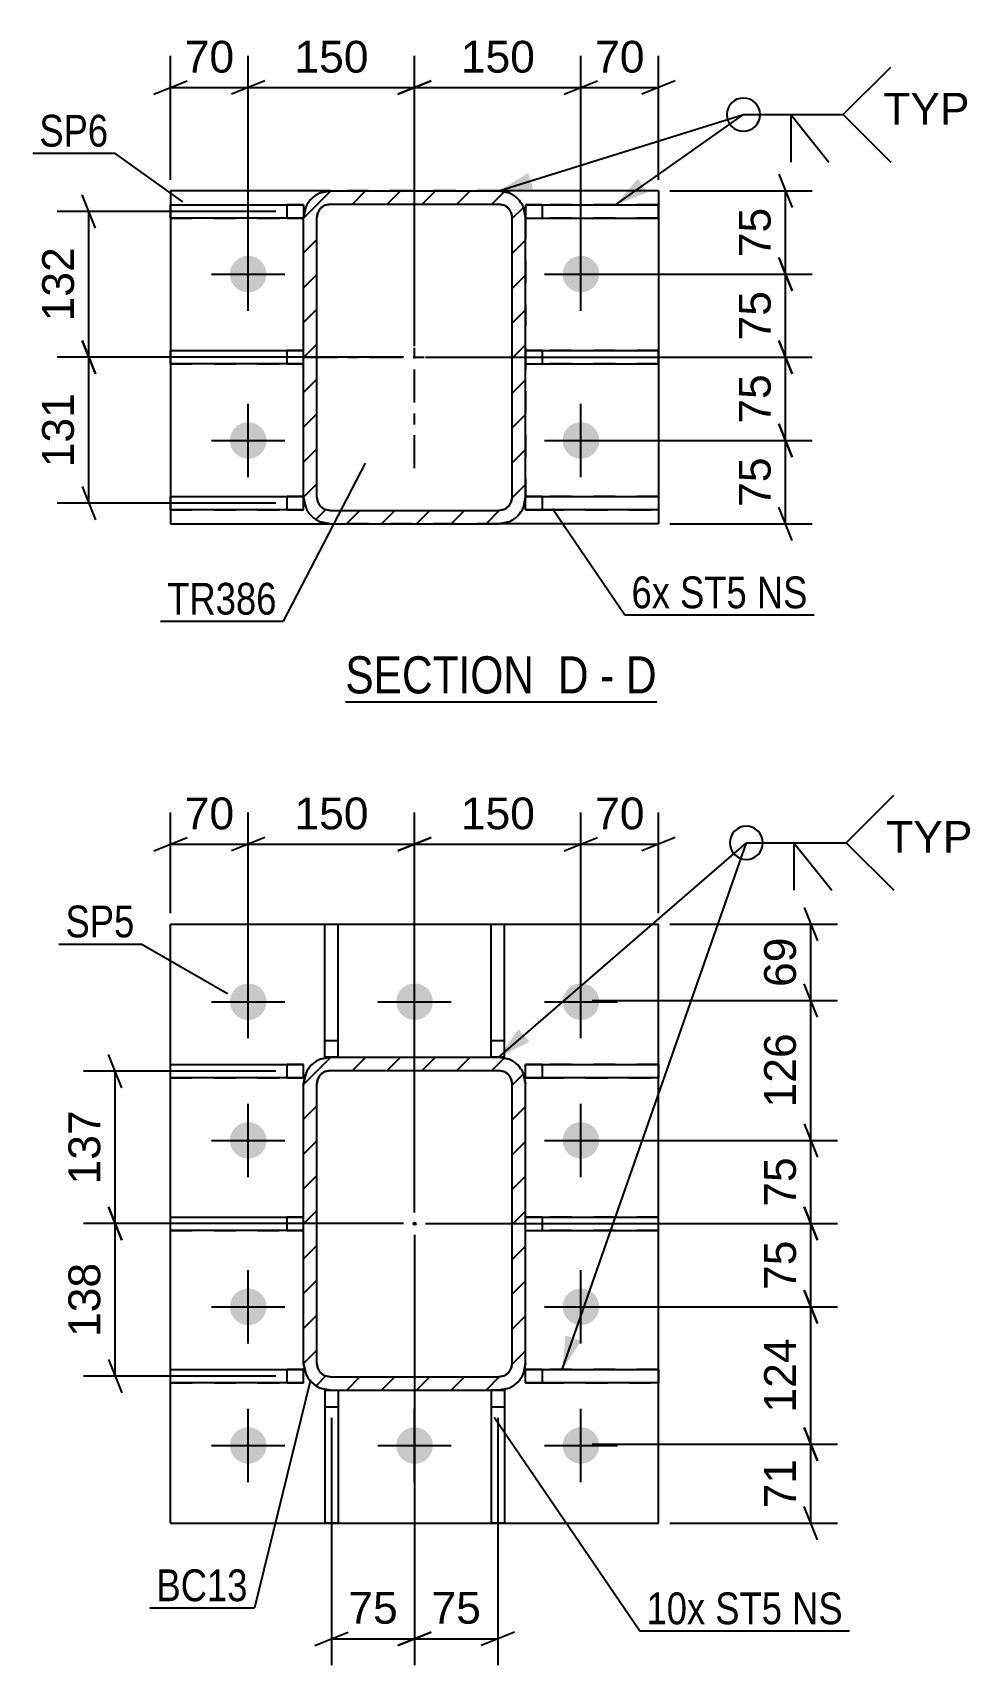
# Model space of a CAD drawing. Header units: millimetres. Extents: x 0 to 841, y 0 to 594.
# Drawn here: x 341.6 to 426.3, y 101.6 to 248.7 of the extents above; entities that cross this region are included whole.
import ezdxf

# ---------------------------------------------------------------- set-up
doc = ezdxf.new("R2010")
doc.units = ezdxf.units.MM
doc.linetypes.add('DXK_LINE_DOT2', pattern=[3.9198, 1.9599, -1.9599])
doc.linetypes.add('DXK_LINE_DOT3', pattern=[5.9187, 2.979, -0.9799, 0.9799, -0.9799])
doc.styles.add('Arial', font='ARIAL.TTF', dxfattribs={"height": 0.2})
doc.styles.add('Arial Narrow', font='ARIALN.TTF', dxfattribs={"height": 0.2})

# ---------------------------------------------------------------- blocks, each defined once
blk = doc.blocks.new('Unknown-318890635-14 - 4900')
at = {"color": 6, "linetype": 'Continuous'}
blk.add_line((369.81, 188.41), (397.88, 188.41), dxfattribs=at)
at = {"color": 0, "linetype": 'Continuous'}
for points in [[(387.92, 189.16), (387.92, 192.66), (369.81, 192.66), (369.81, 189.16)], [(391.74, 189.16), (391.74, 192.66), (388.97, 192.66), (388.97, 189.16)], [(394.06, 189.16), (394.06, 192.66), (392.79, 192.66), (392.79, 189.16)], [(397.88, 189.16), (397.88, 192.66), (395.11, 192.66), (395.11, 189.16)]]:
    blk.add_wipeout(points, dxfattribs=at)
at = {"color": 7, "linetype": 'Continuous', "style": 'Arial Narrow'}
for s, p in [('SECTION ', (369.81, 189.16)), ('D', (388.97, 189.16)), ('D', (395.11, 189.16)), ('-', (392.79, 189.16))]:
    blk.add_text(s, height=3.34, dxfattribs=at).set_placement(p)
blk = doc.blocks.new('Part-318890635-3378 - 3340')
at = {"color": 2, "linetype": 'Continuous'}
for p, q in [((354.05, 114.37), (354.05, 168.37)), ((354.05, 168.37), (398.05, 168.37)), ((398.05, 114.37), (398.05, 168.37)), ((354.05, 114.37), (398.05, 114.37))]:
    blk.add_line(p, q, dxfattribs=at)
blk = doc.blocks.new('Part-318890635-3408 - 3340')
at = {"color": 2, "linetype": 'Continuous'}
for p, q in [((354.05, 140.76), (354.05, 141.96)), ((354.05, 141.96), (366.05, 141.96)), ((366.05, 140.76), (366.05, 141.96)), ((366.05, 140.76), (354.05, 140.76)), ((366.05, 140.76), (366.05, 140.76))]:
    blk.add_line(p, q, dxfattribs=at)
at = {"color": 7, "linetype": 'DXK_LINE_DOT2'}
for p, q in [((354.05, 141.96), (364.55, 141.96)), ((364.55, 140.76), (364.55, 141.96)), ((366.05, 141.96), (364.55, 141.96)), ((354.05, 140.76), (364.55, 140.76)), ((364.55, 140.76), (366.05, 140.76))]:
    blk.add_line(p, q, dxfattribs=at)
blk = doc.blocks.new('Part-318890635-3372 - 3340')
at = {"linetype": 'Continuous'}
h = blk.add_hatch(dxfattribs=at)
h.set_pattern_fill('', scale=0.7, style=0, pattern_type=0)
h.set_pattern_definition([(45, (385.8703, 154.8835), (-1.57154, 1.57154), [])])
h.paths.add_polyline_path([(386.05, 153.97), (385.87, 154.88), (385.35, 155.66), (384.57, 156.18), (383.65, 156.37), (368.45, 156.37), (367.53, 156.18), (366.76, 155.66), (366.24, 154.88), (366.05, 153.97), (366.05, 128.77), (366.24, 127.85), (366.76, 127.07), (367.53, 126.55), (368.45, 126.37), (383.65, 126.37), (384.57, 126.55), (385.35, 127.07), (385.87, 127.85), (386.05, 128.77)])
h.paths.add_polyline_path([(384.76, 128.31), (384.5, 127.92), (384.11, 127.66), (383.65, 127.57), (368.45, 127.57), (367.99, 127.66), (367.6, 127.92), (367.34, 128.31), (367.25, 128.77), (367.25, 153.97), (367.34, 154.42), (367.6, 154.81), (367.99, 155.07), (368.45, 155.17), (383.65, 155.17), (384.11, 155.07), (384.5, 154.81), (384.76, 154.42), (384.85, 153.97), (384.85, 128.77)])
blk.add_hatch(color=246, dxfattribs=at).paths.add_polyline_path([(376.05, 141.27, -1), (376.05, 141.47, -1)])
at = {"color": 7, "linetype": 'DXK_LINE_DOT2'}
for p, q in [((367.53, 156.18), (368.45, 156.37)), ((368.45, 156.37), (383.65, 156.37)), ((383.65, 156.37), (384.57, 156.18)), ((366.05, 153.97), (366.24, 154.88)), ((368.45, 155.17), (367.99, 155.07)), ((368.45, 155.17), (383.65, 155.17)), ((384.11, 155.07), (383.65, 155.17)), ((385.87, 154.88), (386.05, 153.97)), ((366.05, 128.77), (366.05, 153.97)), ((367.34, 154.42), (367.25, 153.97)), ((367.25, 128.77), (367.25, 153.97)), ((384.85, 153.97), (384.76, 154.42)), ((384.85, 128.77), (384.85, 153.97)), ((386.05, 128.77), (386.05, 153.97)), ((366.24, 127.85), (366.05, 128.77)), ((367.25, 128.77), (367.34, 128.31)), ((384.76, 128.31), (384.85, 128.77)), ((386.05, 128.77), (385.87, 127.85)), ((367.99, 127.66), (368.45, 127.57)), ((368.45, 127.57), (383.65, 127.57)), ((383.65, 127.57), (384.11, 127.66)), ((368.45, 126.37), (367.53, 126.55)), ((368.45, 126.37), (383.65, 126.37)), ((384.57, 126.55), (383.65, 126.37))]:
    blk.add_line(p, q, dxfattribs=at)
at = {"color": 2, "linetype": 'Continuous'}
for p, q in [((368.45, 156.37), (367.53, 156.18)), ((368.45, 156.37), (383.65, 156.37)), ((384.57, 156.18), (383.65, 156.37)), ((366.24, 154.88), (366.05, 153.97)), ((367.99, 155.07), (368.45, 155.17)), ((368.45, 155.17), (383.65, 155.17)), ((383.65, 155.17), (384.11, 155.07)), ((386.05, 153.97), (385.87, 154.88)), ((366.05, 128.77), (366.05, 153.97)), ((367.25, 153.97), (367.34, 154.42)), ((367.25, 128.77), (367.25, 153.97)), ((384.76, 154.42), (384.85, 153.97)), ((384.85, 128.77), (384.85, 153.97)), ((386.05, 128.77), (386.05, 153.97)), ((366.05, 128.77), (366.24, 127.85)), ((367.34, 128.31), (367.25, 128.77)), ((384.85, 128.77), (384.76, 128.31)), ((385.87, 127.85), (386.05, 128.77)), ((368.45, 127.57), (367.99, 127.66)), ((368.45, 127.57), (383.65, 127.57)), ((384.11, 127.66), (383.65, 127.57)), ((367.53, 126.55), (368.45, 126.37)), ((368.45, 126.37), (383.65, 126.37)), ((383.65, 126.37), (384.57, 126.55))]:
    blk.add_line(p, q, dxfattribs=at)
at = {"color": 7, "linetype": 'DXK_LINE_DOT3'}
blk.add_line((376.05, 141.37), (376.05, 141.37), dxfattribs=at)
at = {"color": 246, "linetype": 'DXK_LINE_DOT2'}
blk.add_line((376.05, 141.37), (376.05, 141.37), dxfattribs=at)
at = {"color": 246, "linetype": 'Continuous'}
blk.add_circle((376.05, 141.37), 0.1, dxfattribs=at)
at = {"color": 7, "linetype": 'DXK_LINE_DOT2'}
for centre, radius, start, end in [((368.45, 153.97), 2.4, 112.5, 157.5), ((383.65, 153.97), 2.4, 22.5, 67.5), ((368.45, 153.97), 1.2, 112.5, 157.5), ((383.65, 153.97), 1.2, 22.5, 67.5), ((368.45, 128.77), 1.2, 202.5, 247.5), ((383.65, 128.77), 1.2, 292.5, 337.5), ((368.45, 128.77), 2.4, 202.5, 247.5), ((383.65, 128.77), 2.4, 292.5, 337.5)]:
    blk.add_arc(centre, radius, start, end, dxfattribs=at)
at = {"color": 2, "linetype": 'Continuous'}
for centre, radius, start, end in [((368.45, 153.97), 2.4, 112.5, 157.5), ((383.65, 153.97), 2.4, 22.5, 67.5), ((368.45, 153.97), 1.2, 112.5, 157.5), ((383.65, 153.97), 1.2, 22.5, 67.5), ((368.45, 128.77), 1.2, 202.5, 247.5), ((383.65, 128.77), 1.2, 292.5, 337.5), ((368.45, 128.77), 2.4, 202.5, 247.5), ((383.65, 128.77), 2.4, 292.5, 337.5)]:
    blk.add_arc(centre, radius, start, end, dxfattribs=at)
blk = doc.blocks.new('Part-318890635-3398 - 3340')
at = {"color": 2, "linetype": 'Continuous'}
for p, q in [((386.05, 155.71), (386.05, 155.71)), ((386.05, 155.71), (398.05, 155.71)), ((386.05, 154.51), (386.05, 155.71)), ((398.05, 154.51), (386.05, 154.51)), ((398.05, 155.71), (398.05, 154.51))]:
    blk.add_line(p, q, dxfattribs=at)
at = {"color": 7, "linetype": 'DXK_LINE_DOT2'}
for p, q in [((387.55, 155.71), (386.05, 155.71)), ((386.05, 155.71), (386.05, 155.71)), ((386.05, 154.51), (387.55, 154.51)), ((398.05, 155.71), (387.55, 155.71)), ((387.55, 155.71), (387.55, 154.51)), ((387.55, 154.51), (398.05, 154.51))]:
    blk.add_line(p, q, dxfattribs=at)
blk = doc.blocks.new('Part-318890635-3438 - 3340')
at = {"color": 2, "linetype": 'Continuous'}
for p, q in [((382.95, 156.36), (382.95, 168.36)), ((382.95, 168.36), (384.15, 168.36)), ((384.15, 156.36), (384.15, 168.36)), ((384.15, 156.36), (383.65, 156.36)), ((384.15, 156.36), (384.15, 156.36))]:
    blk.add_line(p, q, dxfattribs=at)
at = {"color": 7, "linetype": 'DXK_LINE_DOT2'}
for p, q in [((382.95, 157.86), (384.15, 157.86)), ((383.65, 156.36), (382.95, 156.36)), ((384.15, 156.36), (382.95, 156.36)), ((382.95, 156.36), (382.95, 156.36))]:
    blk.add_line(p, q, dxfattribs=at)
blk = doc.blocks.new('Part-318890635-3393 - 3340')
at = {"color": 2, "linetype": 'Continuous'}
for p, q in [((386.05, 141.96), (398.05, 141.96)), ((398.05, 140.76), (398.05, 141.96)), ((386.05, 140.76), (398.05, 140.76))]:
    blk.add_line(p, q, dxfattribs=at)
at = {"color": 7, "linetype": 'DXK_LINE_DOT2'}
for p, q in [((387.55, 141.96), (386.05, 141.96)), ((386.05, 141.96), (386.05, 141.96)), ((386.05, 141.96), (386.05, 141.96)), ((386.05, 140.76), (386.05, 141.96)), ((398.05, 141.96), (387.55, 141.96)), ((387.55, 141.96), (387.55, 140.76)), ((386.05, 140.76), (387.55, 140.76)), ((386.05, 140.76), (386.05, 140.76)), ((398.05, 140.76), (387.55, 140.76))]:
    blk.add_line(p, q, dxfattribs=at)
blk = doc.blocks.new('Part-318890635-3403 - 3340')
at = {"color": 2, "linetype": 'Continuous'}
for p, q in [((386.05, 128.21), (386.05, 128.21)), ((386.05, 128.21), (398.05, 128.21)), ((386.05, 127.01), (386.05, 128.21)), ((398.05, 128.21), (398.05, 127.01)), ((398.05, 127.01), (386.05, 127.01))]:
    blk.add_line(p, q, dxfattribs=at)
at = {"color": 7, "linetype": 'DXK_LINE_DOT2'}
for p, q in [((387.55, 128.21), (386.05, 128.21)), ((386.05, 128.21), (386.05, 128.21)), ((398.05, 128.21), (387.55, 128.21)), ((387.55, 128.21), (387.55, 127.01)), ((386.05, 127.01), (387.55, 127.01)), ((387.55, 127.01), (398.05, 127.01))]:
    blk.add_line(p, q, dxfattribs=at)
blk = doc.blocks.new('Part-318890635-3413 - 3340')
at = {"color": 2, "linetype": 'Continuous'}
for p, q in [((354.05, 154.51), (354.05, 155.71)), ((354.05, 155.71), (366.05, 155.71)), ((366.05, 154.51), (354.05, 154.51)), ((366.05, 154.51), (366.05, 155.71)), ((366.05, 154.51), (366.05, 154.51))]:
    blk.add_line(p, q, dxfattribs=at)
at = {"color": 7, "linetype": 'DXK_LINE_DOT2'}
for p, q in [((354.05, 155.71), (364.55, 155.71)), ((354.05, 154.51), (364.55, 154.51)), ((364.55, 154.51), (364.55, 155.71)), ((366.05, 155.71), (364.55, 155.71)), ((364.55, 154.51), (366.05, 154.51))]:
    blk.add_line(p, q, dxfattribs=at)
blk = doc.blocks.new('Part-318890635-3418 - 3340')
at = {"color": 2, "linetype": 'Continuous'}
for p, q in [((354.05, 127.01), (354.05, 128.21)), ((354.05, 128.21), (366.05, 128.21)), ((366.05, 127.01), (366.05, 128.21)), ((366.05, 127.01), (354.05, 127.01)), ((366.05, 127.01), (366.05, 127.01))]:
    blk.add_line(p, q, dxfattribs=at)
at = {"color": 7, "linetype": 'DXK_LINE_DOT2'}
for p, q in [((354.05, 128.21), (364.55, 128.21)), ((364.55, 127.01), (364.55, 128.21)), ((366.05, 128.21), (364.55, 128.21)), ((354.05, 127.01), (364.55, 127.01)), ((364.55, 127.01), (366.05, 127.01))]:
    blk.add_line(p, q, dxfattribs=at)
blk = doc.blocks.new('Part-318890635-3423 - 3340')
at = {"color": 2, "linetype": 'Continuous'}
for p, q in [((367.95, 126.36), (367.95, 126.36)), ((367.95, 126.36), (367.95, 114.36)), ((367.95, 126.36), (368.45, 126.36)), ((369.15, 126.36), (369.15, 114.36)), ((369.15, 114.36), (367.95, 114.36))]:
    blk.add_line(p, q, dxfattribs=at)
at = {"color": 7, "linetype": 'DXK_LINE_DOT2'}
for p, q in [((367.95, 126.36), (367.95, 126.36)), ((367.95, 126.36), (369.15, 126.36)), ((368.45, 126.36), (369.15, 126.36)), ((369.15, 126.36), (369.15, 126.36)), ((369.15, 126.36), (369.15, 126.36)), ((367.95, 124.86), (369.15, 124.86))]:
    blk.add_line(p, q, dxfattribs=at)
blk = doc.blocks.new('Part-318890635-3428 - 3340')
at = {"color": 2, "linetype": 'Continuous'}
for p, q in [((382.95, 126.36), (382.95, 114.36)), ((384.15, 126.36), (383.65, 126.36)), ((384.15, 126.36), (384.15, 126.36)), ((384.15, 126.36), (384.15, 114.36)), ((384.15, 114.36), (382.95, 114.36))]:
    blk.add_line(p, q, dxfattribs=at)
at = {"color": 7, "linetype": 'DXK_LINE_DOT2'}
for p, q in [((382.95, 126.36), (382.95, 126.36)), ((382.95, 126.36), (382.95, 126.36)), ((383.65, 126.36), (382.95, 126.36)), ((382.95, 126.36), (384.15, 126.36)), ((384.15, 126.36), (384.15, 126.36)), ((382.95, 124.86), (384.15, 124.86))]:
    blk.add_line(p, q, dxfattribs=at)
blk = doc.blocks.new('Part-318890635-3433 - 3340')
at = {"color": 2, "linetype": 'Continuous'}
for p, q in [((367.95, 156.36), (367.95, 168.36)), ((367.95, 168.36), (369.15, 168.36)), ((369.15, 156.36), (369.15, 168.36)), ((367.95, 156.36), (368.45, 156.36)), ((367.95, 156.36), (367.95, 156.36))]:
    blk.add_line(p, q, dxfattribs=at)
at = {"color": 7, "linetype": 'DXK_LINE_DOT2'}
for p, q in [((367.95, 157.86), (369.15, 157.86)), ((369.15, 156.36), (367.95, 156.36)), ((368.45, 156.36), (369.15, 156.36)), ((369.15, 156.36), (369.15, 156.36))]:
    blk.add_line(p, q, dxfattribs=at)
blk = doc.blocks.new('Bolt-318890635-3444 - 3340')
at = {"linetype": 'Continuous'}
for points in [[(359.4, 161.37, -1), (362.7, 161.37, -1)], [(374.4, 161.37, -1), (377.7, 161.37, -1)], [(389.4, 161.37, -1), (392.7, 161.37, -1)], [(359.4, 148.87, -1), (362.7, 148.87, -1)], [(389.4, 148.87, -1), (392.7, 148.87, -1)], [(359.4, 133.87, -1), (362.7, 133.87, -1)], [(389.4, 133.87, -1), (392.7, 133.87, -1)], [(359.4, 121.37, -1), (362.7, 121.37, -1)], [(374.4, 121.37, -1), (377.7, 121.37, -1)], [(389.4, 121.37, -1), (392.7, 121.37, -1)]]:
    blk.add_hatch(color=1, dxfattribs=at).paths.add_polyline_path(points)
at = {"color": 1, "linetype": 'Continuous'}
for p, q in [((361.05, 158.07), (361.05, 164.67)), ((376.05, 158.07), (376.05, 164.67)), ((391.05, 158.07), (391.05, 164.67)), ((357.75, 161.37), (364.35, 161.37)), ((372.75, 161.37), (379.35, 161.37)), ((387.75, 161.37), (394.35, 161.37)), ((361.05, 145.57), (361.05, 152.17)), ((391.05, 145.57), (391.05, 152.17)), ((357.75, 148.87), (364.35, 148.87)), ((387.75, 148.87), (394.35, 148.87)), ((361.05, 130.57), (361.05, 137.17)), ((391.05, 130.57), (391.05, 137.17)), ((357.75, 133.87), (364.35, 133.87)), ((387.75, 133.87), (394.35, 133.87)), ((361.05, 118.07), (361.05, 124.67)), ((376.05, 118.07), (376.05, 124.67)), ((391.05, 118.07), (391.05, 124.67)), ((357.75, 121.37), (364.35, 121.37)), ((372.75, 121.37), (379.35, 121.37)), ((387.75, 121.37), (394.35, 121.37))]:
    blk.add_line(p, q, dxfattribs=at)
blk = doc.blocks.new('Part-318890635-4939 - 4900')
at = {"color": 2, "linetype": 'Continuous'}
for p, q in [((386.05, 220.05), (398.05, 220.05)), ((398.05, 218.85), (398.05, 220.05)), ((386.05, 218.85), (398.05, 218.85))]:
    blk.add_line(p, q, dxfattribs=at)
at = {"color": 7, "linetype": 'DXK_LINE_DOT2'}
for p, q in [((387.55, 220.05), (386.05, 220.05)), ((386.05, 220.05), (386.05, 220.05)), ((386.05, 220.05), (386.05, 220.05)), ((386.05, 218.85), (386.05, 220.05)), ((398.05, 220.05), (387.55, 220.05)), ((387.55, 220.05), (387.55, 218.85)), ((386.05, 218.85), (387.55, 218.85)), ((386.05, 218.85), (386.05, 218.85)), ((398.05, 218.85), (387.55, 218.85))]:
    blk.add_line(p, q, dxfattribs=at)
blk = doc.blocks.new('Part-318890635-4962 - 4900')
at = {"linetype": 'Continuous'}
h = blk.add_hatch(dxfattribs=at)
h.set_pattern_fill('', scale=0.7, style=0, pattern_type=0)
h.set_pattern_definition([(45, (385.8703, 232.966), (-1.57154, 1.57154), [])])
h.paths.add_polyline_path([(386.05, 232.05), (385.87, 232.97), (385.35, 233.74), (384.57, 234.26), (383.65, 234.45), (368.45, 234.45), (367.53, 234.26), (366.76, 233.74), (366.24, 232.97), (366.05, 232.05), (366.05, 206.85), (366.24, 205.93), (366.76, 205.15), (367.53, 204.63), (368.45, 204.45), (383.65, 204.45), (384.57, 204.63), (385.35, 205.15), (385.87, 205.93), (386.05, 206.85)])
h.paths.add_polyline_path([(384.76, 206.39), (384.5, 206), (384.11, 205.74), (383.65, 205.65), (368.45, 205.65), (367.99, 205.74), (367.6, 206), (367.34, 206.39), (367.25, 206.85), (367.25, 232.05), (367.34, 232.51), (367.6, 232.9), (367.99, 233.16), (368.45, 233.25), (383.65, 233.25), (384.11, 233.16), (384.5, 232.9), (384.76, 232.51), (384.85, 232.05), (384.85, 206.85)])
at = {"color": 7, "linetype": 'DXK_LINE_DOT2'}
for p, q in [((367.53, 234.26), (368.45, 234.45)), ((368.45, 234.45), (383.65, 234.45)), ((383.65, 234.45), (384.57, 234.26)), ((366.05, 232.05), (366.24, 232.97)), ((367.34, 232.51), (367.25, 232.05)), ((368.45, 233.25), (367.99, 233.16)), ((368.45, 233.25), (383.65, 233.25)), ((384.11, 233.16), (383.65, 233.25)), ((384.85, 232.05), (384.76, 232.51)), ((385.87, 232.97), (386.05, 232.05)), ((366.05, 206.85), (366.05, 232.05)), ((367.25, 206.85), (367.25, 232.05)), ((384.85, 206.85), (384.85, 232.05)), ((386.05, 232.05), (386.05, 206.85)), ((366.24, 205.93), (366.05, 206.85)), ((367.25, 206.85), (367.34, 206.39)), ((384.76, 206.39), (384.85, 206.85)), ((386.05, 206.85), (385.87, 205.93)), ((368.45, 204.45), (367.53, 204.63)), ((367.99, 205.74), (368.45, 205.65)), ((368.45, 205.65), (383.65, 205.65)), ((383.65, 205.65), (384.11, 205.74)), ((384.57, 204.63), (383.65, 204.45)), ((368.45, 204.45), (383.65, 204.45))]:
    blk.add_line(p, q, dxfattribs=at)
at = {"color": 2, "linetype": 'Continuous'}
for p, q in [((368.45, 234.45), (367.53, 234.26)), ((368.45, 234.45), (383.65, 234.45)), ((384.57, 234.26), (383.65, 234.45)), ((366.24, 232.97), (366.05, 232.05)), ((367.25, 232.05), (367.34, 232.51)), ((367.99, 233.16), (368.45, 233.25)), ((368.45, 233.25), (383.65, 233.25)), ((383.65, 233.25), (384.11, 233.16)), ((384.76, 232.51), (384.85, 232.05)), ((386.05, 232.05), (385.87, 232.97)), ((366.05, 206.85), (366.05, 232.05)), ((367.25, 206.85), (367.25, 232.05)), ((384.85, 206.85), (384.85, 232.05)), ((386.05, 206.85), (386.05, 232.05)), ((366.05, 206.85), (366.24, 205.93)), ((367.34, 206.39), (367.25, 206.85)), ((384.85, 206.85), (384.76, 206.39)), ((385.87, 205.93), (386.05, 206.85)), ((367.53, 204.63), (368.45, 204.45)), ((368.45, 205.65), (367.99, 205.74)), ((368.45, 205.65), (383.65, 205.65)), ((384.11, 205.74), (383.65, 205.65)), ((383.65, 204.45), (384.57, 204.63)), ((368.45, 204.45), (383.65, 204.45))]:
    blk.add_line(p, q, dxfattribs=at)
at = {"color": 7, "linetype": 'DXK_LINE_DOT3'}
for p, q in [((376.05, 209.45), (376.05, 229.45)), ((366.05, 219.45), (386.05, 219.45))]:
    blk.add_line(p, q, dxfattribs=at)
at = {"color": 7, "linetype": 'DXK_LINE_DOT2'}
for centre, radius, start, end in [((368.45, 232.05), 2.4, 112.5, 157.5), ((383.65, 232.05), 2.4, 22.5, 67.5), ((368.45, 232.05), 1.2, 112.5, 157.5), ((383.65, 232.05), 1.2, 22.5, 67.5), ((368.45, 206.85), 1.2, 202.5, 247.5), ((383.65, 206.85), 1.2, 292.5, 337.5), ((368.45, 206.85), 2.4, 202.5, 247.5), ((383.65, 206.85), 2.4, 292.5, 337.5)]:
    blk.add_arc(centre, radius, start, end, dxfattribs=at)
at = {"color": 2, "linetype": 'Continuous'}
for centre, radius, start, end in [((368.45, 232.05), 2.4, 112.5, 157.5), ((383.65, 232.05), 2.4, 22.5, 67.5), ((368.45, 232.05), 1.2, 112.5, 157.5), ((383.65, 232.05), 1.2, 22.5, 67.5), ((368.45, 206.85), 1.2, 202.5, 247.5), ((383.65, 206.85), 1.2, 292.5, 337.5), ((368.45, 206.85), 2.4, 202.5, 247.5), ((383.65, 206.85), 2.4, 292.5, 337.5)]:
    blk.add_arc(centre, radius, start, end, dxfattribs=at)
blk = doc.blocks.new('Part-318890635-4954 - 4900')
at = {"color": 2, "linetype": 'Continuous'}
for p, q in [((354.05, 218.85), (354.05, 220.05)), ((354.05, 220.05), (366.05, 220.05)), ((366.05, 218.85), (366.05, 220.05)), ((366.05, 218.85), (354.05, 218.85)), ((366.05, 218.85), (366.05, 218.85))]:
    blk.add_line(p, q, dxfattribs=at)
at = {"color": 7, "linetype": 'DXK_LINE_DOT2'}
for p, q in [((354.05, 220.05), (364.55, 220.05)), ((364.55, 218.85), (364.55, 220.05)), ((366.05, 220.05), (364.55, 220.05)), ((354.05, 218.85), (364.55, 218.85)), ((364.55, 218.85), (366.05, 218.85))]:
    blk.add_line(p, q, dxfattribs=at)
blk = doc.blocks.new('Part-318890635-4934 - 4900')
at = {"color": 2, "linetype": 'Continuous'}
for p, q in [((368.45, 234.45), (354.05, 234.45)), ((354.05, 234.45), (354.05, 204.45)), ((398.05, 234.45), (383.65, 234.45)), ((398.05, 234.45), (398.05, 204.45)), ((354.05, 204.45), (368.45, 204.45)), ((398.05, 204.45), (383.65, 204.45))]:
    blk.add_line(p, q, dxfattribs=at)
at = {"color": 7, "linetype": 'DXK_LINE_DOT2'}
for p, q in [((383.65, 234.45), (368.45, 234.45)), ((383.65, 204.45), (368.45, 204.45))]:
    blk.add_line(p, q, dxfattribs=at)
blk = doc.blocks.new('Part-318890635-4944 - 4900')
at = {"color": 2, "linetype": 'Continuous'}
for p, q in [((386.05, 233.2), (386.05, 233.2)), ((386.05, 233.2), (398.05, 233.2)), ((386.05, 233.2), (386.05, 232.05)), ((398.05, 232), (398.05, 233.2)), ((386.05, 232), (398.05, 232))]:
    blk.add_line(p, q, dxfattribs=at)
at = {"color": 7, "linetype": 'DXK_LINE_DOT2'}
for p, q in [((387.55, 233.2), (386.05, 233.2)), ((386.05, 233.2), (386.05, 233.2)), ((398.05, 233.2), (387.55, 233.2)), ((387.55, 233.2), (387.55, 232)), ((386.05, 232.05), (386.05, 232)), ((386.05, 232), (387.55, 232)), ((386.05, 232), (386.05, 232)), ((386.05, 232), (386.05, 232)), ((398.05, 232), (387.55, 232))]:
    blk.add_line(p, q, dxfattribs=at)
blk = doc.blocks.new('Part-318890635-4949 - 4900')
at = {"color": 2, "linetype": 'Continuous'}
for p, q in [((386.05, 206.9), (398.05, 206.9)), ((386.05, 205.7), (386.05, 206.84)), ((398.05, 206.9), (398.05, 205.7)), ((398.05, 205.7), (386.05, 205.7))]:
    blk.add_line(p, q, dxfattribs=at)
at = {"color": 7, "linetype": 'DXK_LINE_DOT2'}
for p, q in [((387.55, 206.9), (386.05, 206.9)), ((386.05, 206.9), (386.05, 206.9)), ((386.05, 206.9), (386.05, 206.9)), ((386.05, 206.9), (386.05, 206.84)), ((386.05, 206.84), (386.05, 206.9)), ((398.05, 206.9), (387.55, 206.9)), ((387.55, 206.9), (387.55, 205.7)), ((386.05, 205.7), (387.55, 205.7)), ((387.55, 205.7), (398.05, 205.7))]:
    blk.add_line(p, q, dxfattribs=at)
blk = doc.blocks.new('Bolt-318890635-4967 - 4900')
at = {"linetype": 'Continuous'}
for points in [[(359.4, 226.95, -1), (362.7, 226.95, -1)], [(389.4, 226.95, -1), (392.7, 226.95, -1)], [(359.4, 211.95, -1), (362.7, 211.95, -1)], [(389.4, 211.95, -1), (392.7, 211.95, -1)]]:
    blk.add_hatch(color=1, dxfattribs=at).paths.add_polyline_path(points)
at = {"color": 1, "linetype": 'Continuous'}
for p, q in [((361.05, 223.65), (361.05, 230.25)), ((391.05, 223.65), (391.05, 230.25)), ((357.75, 226.95), (364.35, 226.95)), ((387.75, 226.95), (394.35, 226.95)), ((361.05, 208.65), (361.05, 215.25)), ((391.05, 208.65), (391.05, 215.25)), ((357.75, 211.95), (364.35, 211.95)), ((387.75, 211.95), (394.35, 211.95))]:
    blk.add_line(p, q, dxfattribs=at)
blk = doc.blocks.new('Part-318890635-4975 - 4900')
at = {"color": 2, "linetype": 'Continuous'}
for p, q in [((354.05, 232), (354.05, 233.2)), ((354.05, 233.2), (366.05, 233.2)), ((366.05, 233.2), (366.05, 232)), ((366.05, 232), (354.05, 232)), ((366.05, 232), (366.05, 232))]:
    blk.add_line(p, q, dxfattribs=at)
at = {"color": 7, "linetype": 'DXK_LINE_DOT2'}
for p, q in [((354.05, 233.2), (364.55, 233.2)), ((364.55, 232), (364.55, 233.2)), ((366.05, 233.2), (364.55, 233.2)), ((366.05, 233.2), (366.05, 233.2)), ((354.05, 232), (364.55, 232)), ((364.55, 232), (366.05, 232))]:
    blk.add_line(p, q, dxfattribs=at)
blk = doc.blocks.new('Part-318890635-4980 - 4900')
at = {"color": 2, "linetype": 'Continuous'}
for p, q in [((354.05, 205.7), (354.05, 206.9)), ((354.05, 206.9), (366.05, 206.9)), ((366.05, 205.7), (366.05, 206.9)), ((366.05, 205.7), (354.05, 205.7)), ((366.05, 205.7), (366.05, 205.7))]:
    blk.add_line(p, q, dxfattribs=at)
at = {"color": 7, "linetype": 'DXK_LINE_DOT2'}
for p, q in [((354.05, 206.9), (364.55, 206.9)), ((364.55, 205.7), (364.55, 206.9)), ((366.05, 206.9), (364.55, 206.9)), ((354.05, 205.7), (364.55, 205.7)), ((364.55, 205.7), (366.05, 205.7))]:
    blk.add_line(p, q, dxfattribs=at)
blk = doc.blocks.new('StraightDimension-318890635-3536 - 3340')
at = {"color": 7, "linetype": 'Continuous'}
for p, q in [((354.05, 169.36), (354.05, 178.41)), ((361.05, 162.48), (361.05, 178.41)), ((352.55, 174.96), (355.55, 176.16)), ((354.05, 175.56), (361.05, 175.56)), ((362.55, 176.16), (359.55, 174.96))]:
    blk.add_line(p, q, dxfattribs=at)
at = {"color": 0}
blk.add_wipeout([(360.38, 176.31), (360.38, 180.51), (354.73, 180.51), (354.73, 176.31)], dxfattribs=at)
at = {"color": 3, "style": 'Arial'}
blk.add_text('70', height=2.865, dxfattribs=at).set_placement((355.33, 176.91))
blk = doc.blocks.new('StraightDimension-318890635-3496 - 3340')
at = {"color": 7, "linetype": 'Continuous'}
for p, q in [((411.18, 135.37), (412.38, 132.37)), ((392.05, 133.87), (414.18, 133.87)), ((411.78, 121.48), (411.78, 133.87)), ((412.38, 119.98), (411.18, 122.98)), ((392.05, 121.48), (414.18, 121.48))]:
    blk.add_line(p, q, dxfattribs=at)
at = {"color": 0}
blk.add_wipeout([(411.03, 131.61), (406.83, 131.61), (406.83, 123.74), (411.03, 123.74)], dxfattribs=at)
at = {"color": 3, "style": 'Arial'}
blk.add_text('124', height=2.865, rotation=90.0002, dxfattribs=at).set_placement((410.43, 124.34))
blk = doc.blocks.new('StraightDimension-318890635-3561 - 3340')
at = {"color": 7, "linetype": 'Continuous'}
for p, q in [((376.05, 142.37), (376.05, 178.41)), ((391.05, 162.48), (391.05, 178.41)), ((377.55, 176.16), (374.55, 174.96)), ((376.05, 175.56), (391.05, 175.56)), ((389.55, 174.96), (392.55, 176.16))]:
    blk.add_line(p, q, dxfattribs=at)
at = {"color": 0}
blk.add_wipeout([(387.49, 176.31), (387.49, 180.51), (379.62, 180.51), (379.62, 176.31)], dxfattribs=at)
at = {"color": 3, "style": 'Arial'}
blk.add_text('150', height=2.865, dxfattribs=at).set_placement((380.22, 176.91))
blk = doc.blocks.new('StraightDimension-318890635-3583 - 3340')
at = {"color": 7, "linetype": 'Continuous'}
for p, q in [((349.66, 153.61), (348.46, 156.61)), ((363.55, 155.11), (346.21, 155.11)), ((349.06, 141.37), (349.06, 155.11)), ((348.46, 142.87), (349.66, 139.87)), ((375.05, 141.37), (346.21, 141.37))]:
    blk.add_line(p, q, dxfattribs=at)
at = {"color": 0}
blk.add_wipeout([(348.31, 152.18), (344.11, 152.18), (344.11, 144.3), (348.31, 144.3)], dxfattribs=at)
at = {"color": 3, "style": 'Arial'}
blk.add_text('137', height=2.865, rotation=90.0002, dxfattribs=at).set_placement((347.71, 144.9))
blk = doc.blocks.new('StraightDimension-318890635-3489 - 3340')
at = {"color": 7, "linetype": 'Continuous'}
for p, q in [((411.18, 122.98), (412.38, 119.98)), ((392.05, 121.48), (414.18, 121.48)), ((411.78, 114.37), (411.78, 121.48)), ((412.38, 112.87), (411.18, 115.87)), ((399.05, 114.37), (414.18, 114.37))]:
    blk.add_line(p, q, dxfattribs=at)
at = {"color": 0}
blk.add_wipeout([(411.03, 120.75), (406.83, 120.75), (406.83, 115.1), (411.03, 115.1)], dxfattribs=at)
at = {"color": 3, "style": 'Arial'}
blk.add_text('71', height=2.865, rotation=90.0002, dxfattribs=at).set_placement((410.43, 115.7))
blk = doc.blocks.new('StraightDimension-318890635-3501 - 3340')
at = {"color": 7, "linetype": 'Continuous'}
for p, q in [((411.18, 142.87), (412.38, 139.87)), ((377.05, 141.37), (414.18, 141.37)), ((411.78, 133.87), (411.78, 141.37)), ((412.38, 132.37), (411.18, 135.37)), ((392.05, 133.87), (414.18, 133.87))]:
    blk.add_line(p, q, dxfattribs=at)
at = {"color": 0}
blk.add_wipeout([(411.03, 140.44), (406.83, 140.44), (406.83, 134.79), (411.03, 134.79)], dxfattribs=at)
at = {"color": 3, "style": 'Arial'}
blk.add_text('75', height=2.865, rotation=90.0002, dxfattribs=at).set_placement((410.43, 135.39))
blk = doc.blocks.new('StraightDimension-318890635-3593 - 3340')
at = {"color": 7, "linetype": 'Continuous'}
for p, q in [((376.05, 140.37), (376.05, 101.56)), ((368.55, 123.86), (368.55, 101.56)), ((367.05, 103.36), (370.05, 104.56)), ((377.55, 104.56), (374.55, 103.36)), ((368.55, 103.96), (376.05, 103.96))]:
    blk.add_line(p, q, dxfattribs=at)
at = {"color": 0}
blk.add_wipeout([(375.13, 104.71), (375.13, 108.91), (369.48, 108.91), (369.48, 104.71)], dxfattribs=at)
at = {"color": 3, "style": 'Arial'}
blk.add_text('75', height=2.865, dxfattribs=at).set_placement((370.08, 105.31))
blk = doc.blocks.new('StraightDimension-318890635-3512 - 3340')
at = {"color": 7, "linetype": 'Continuous'}
for p, q in [((411.18, 150.37), (412.38, 147.37)), ((392.05, 148.87), (414.18, 148.87)), ((411.78, 141.37), (411.78, 148.87)), ((412.38, 139.87), (411.18, 142.87)), ((377.05, 141.37), (414.18, 141.37))]:
    blk.add_line(p, q, dxfattribs=at)
at = {"color": 0}
blk.add_wipeout([(411.03, 147.94), (406.83, 147.94), (406.83, 142.29), (411.03, 142.29)], dxfattribs=at)
at = {"color": 3, "style": 'Arial'}
blk.add_text('75', height=2.865, rotation=90.0002, dxfattribs=at).set_placement((410.43, 142.89))
blk = doc.blocks.new('StraightDimension-318890635-3523 - 3340')
at = {"color": 7, "linetype": 'Continuous'}
for p, q in [((412.38, 159.98), (411.18, 162.98)), ((392.05, 161.48), (414.18, 161.48)), ((411.78, 148.87), (411.78, 161.48)), ((411.18, 150.37), (412.38, 147.37)), ((392.05, 148.87), (414.18, 148.87))]:
    blk.add_line(p, q, dxfattribs=at)
at = {"color": 0}
blk.add_wipeout([(411.03, 159.11), (406.83, 159.11), (406.83, 151.24), (411.03, 151.24)], dxfattribs=at)
at = {"color": 3, "style": 'Arial'}
blk.add_text('126', height=2.865, rotation=90.0002, dxfattribs=at).set_placement((410.43, 151.84))
blk = doc.blocks.new('StraightDimension-318890635-3528 - 3340')
at = {"color": 7, "linetype": 'Continuous'}
for p, q in [((411.18, 169.86), (412.38, 166.86)), ((399.05, 168.36), (414.18, 168.36)), ((411.78, 161.48), (411.78, 168.36)), ((412.38, 159.98), (411.18, 162.98)), ((392.05, 161.48), (414.18, 161.48))]:
    blk.add_line(p, q, dxfattribs=at)
at = {"color": 0}
blk.add_wipeout([(411.03, 167.75), (406.83, 167.75), (406.83, 162.1), (411.03, 162.1)], dxfattribs=at)
at = {"color": 3, "style": 'Arial'}
blk.add_text('69', height=2.865, rotation=90.0002, dxfattribs=at).set_placement((410.43, 162.7))
blk = doc.blocks.new('StraightDimension-318890635-3602 - 3340')
at = {"color": 7, "linetype": 'Continuous'}
for p, q in [((376.05, 140.37), (376.05, 101.56)), ((383.55, 123.86), (383.55, 101.56)), ((374.55, 103.36), (377.55, 104.56)), ((385.05, 104.56), (382.05, 103.36)), ((376.05, 103.96), (383.55, 103.96))]:
    blk.add_line(p, q, dxfattribs=at)
at = {"color": 0}
blk.add_wipeout([(382.63, 104.71), (382.63, 108.91), (376.98, 108.91), (376.98, 104.71)], dxfattribs=at)
at = {"color": 3, "style": 'Arial'}
blk.add_text('75', height=2.865, dxfattribs=at).set_placement((377.58, 105.31))
blk = doc.blocks.new('StraightDimension-318890635-3543 - 3340')
at = {"color": 7, "linetype": 'Continuous'}
for p, q in [((391.05, 162.48), (391.05, 178.41)), ((398.05, 169.36), (398.05, 178.41)), ((389.55, 174.96), (392.55, 176.16)), ((391.05, 175.56), (398.05, 175.56)), ((399.55, 176.16), (396.55, 174.96))]:
    blk.add_line(p, q, dxfattribs=at)
at = {"color": 0}
blk.add_wipeout([(397.38, 176.31), (397.38, 180.51), (391.73, 180.51), (391.73, 176.31)], dxfattribs=at)
at = {"color": 3, "style": 'Arial'}
blk.add_text('70', height=2.865, dxfattribs=at).set_placement((392.33, 176.91))
blk = doc.blocks.new('StraightDimension-318890635-3550 - 3340')
at = {"color": 7, "linetype": 'Continuous'}
for p, q in [((361.05, 162.48), (361.05, 178.41)), ((376.05, 142.37), (376.05, 178.41)), ((362.55, 176.16), (359.55, 174.96)), ((361.05, 175.56), (376.05, 175.56)), ((374.55, 174.96), (377.55, 176.16))]:
    blk.add_line(p, q, dxfattribs=at)
at = {"color": 0}
blk.add_wipeout([(372.49, 176.31), (372.49, 180.51), (364.62, 180.51), (364.62, 176.31)], dxfattribs=at)
at = {"color": 3, "style": 'Arial'}
blk.add_text('150', height=2.865, dxfattribs=at).set_placement((365.22, 176.91))
blk = doc.blocks.new('StraightDimension-318890635-3573 - 3340')
at = {"color": 7, "linetype": 'Continuous'}
for p, q in [((349.66, 139.87), (348.46, 142.87)), ((375.05, 141.37), (346.21, 141.37)), ((349.06, 127.61), (349.06, 141.37)), ((348.46, 129.11), (349.66, 126.11)), ((363.55, 127.61), (346.21, 127.61))]:
    blk.add_line(p, q, dxfattribs=at)
at = {"color": 0}
blk.add_wipeout([(348.31, 138.43), (344.11, 138.43), (344.11, 130.55), (348.31, 130.55)], dxfattribs=at)
at = {"color": 3, "style": 'Arial'}
blk.add_text('138', height=2.865, rotation=90.0002, dxfattribs=at).set_placement((347.71, 131.15))
blk = doc.blocks.new('StraightDimension-318890635-5077 - 4900')
at = {"color": 7, "linetype": 'Continuous'}
for p, q in [((347.29, 217.95), (346.09, 220.95)), ((375.05, 219.45), (343.84, 219.45)), ((346.69, 206.3), (346.69, 219.45)), ((346.09, 207.8), (347.29, 204.8)), ((363.55, 206.3), (343.84, 206.3))]:
    blk.add_line(p, q, dxfattribs=at)
at = {"color": 0}
blk.add_wipeout([(345.94, 216.81), (341.74, 216.81), (341.74, 208.94), (345.94, 208.94)], dxfattribs=at)
at = {"color": 3, "style": 'Arial'}
blk.add_text('131', height=2.865, rotation=90.0002, dxfattribs=at).set_placement((345.34, 209.54))
blk = doc.blocks.new('StraightDimension-318890635-5047 - 4900')
at = {"color": 7, "linetype": 'Continuous'}
for p, q in [((408.9, 220.95), (410.1, 217.95)), ((377.05, 219.45), (411.9, 219.45)), ((409.5, 211.95), (409.5, 219.45)), ((410.1, 210.45), (408.9, 213.45)), ((392.05, 211.95), (411.9, 211.95))]:
    blk.add_line(p, q, dxfattribs=at)
at = {"color": 0}
blk.add_wipeout([(408.75, 218.52), (404.55, 218.52), (404.55, 212.87), (408.75, 212.87)], dxfattribs=at)
at = {"color": 3, "style": 'Arial'}
blk.add_text('75', height=2.865, rotation=90.0002, dxfattribs=at).set_placement((408.15, 213.47))
blk = doc.blocks.new('StraightDimension-318890635-5117 - 4900')
at = {"color": 7, "linetype": 'Continuous'}
for p, q in [((354.05, 235.45), (354.05, 246.61)), ((361.05, 227.95), (361.05, 246.61)), ((352.55, 243.16), (355.55, 244.36)), ((362.55, 244.36), (359.55, 243.16)), ((354.05, 243.76), (361.05, 243.76))]:
    blk.add_line(p, q, dxfattribs=at)
at = {"color": 0}
blk.add_wipeout([(360.38, 244.51), (360.38, 248.71), (354.73, 248.71), (354.73, 244.51)], dxfattribs=at)
at = {"color": 3, "style": 'Arial'}
blk.add_text('70', height=2.865, dxfattribs=at).set_placement((355.33, 245.11))
blk = doc.blocks.new('StraightDimension-318890635-5057 - 4900')
at = {"color": 7, "linetype": 'Continuous'}
for p, q in [((408.9, 213.45), (410.1, 210.45)), ((392.05, 211.95), (411.9, 211.95)), ((409.5, 204.45), (409.5, 211.95)), ((410.1, 202.95), (408.9, 205.95)), ((399.05, 204.45), (411.9, 204.45))]:
    blk.add_line(p, q, dxfattribs=at)
at = {"color": 0}
blk.add_wipeout([(408.75, 211.02), (404.55, 211.02), (404.55, 205.37), (408.75, 205.37)], dxfattribs=at)
at = {"color": 3, "style": 'Arial'}
blk.add_text('75', height=2.865, rotation=90.0002, dxfattribs=at).set_placement((408.15, 205.97))
blk = doc.blocks.new('StraightDimension-318890635-5027 - 4900')
at = {"color": 7, "linetype": 'Continuous'}
for p, q in [((408.9, 235.95), (410.1, 232.95)), ((399.05, 234.45), (411.9, 234.45)), ((409.5, 226.95), (409.5, 234.45)), ((410.1, 225.45), (408.9, 228.45)), ((392.05, 226.95), (411.9, 226.95))]:
    blk.add_line(p, q, dxfattribs=at)
at = {"color": 0}
blk.add_wipeout([(408.75, 233.52), (404.55, 233.52), (404.55, 227.87), (408.75, 227.87)], dxfattribs=at)
at = {"color": 3, "style": 'Arial'}
blk.add_text('75', height=2.865, rotation=90.0002, dxfattribs=at).set_placement((408.15, 228.47))
blk = doc.blocks.new('StraightDimension-318890635-5037 - 4900')
at = {"color": 7, "linetype": 'Continuous'}
for p, q in [((408.9, 228.45), (410.1, 225.45)), ((392.05, 226.95), (411.9, 226.95)), ((409.5, 219.45), (409.5, 226.95)), ((410.1, 217.95), (408.9, 220.95)), ((377.05, 219.45), (411.9, 219.45))]:
    blk.add_line(p, q, dxfattribs=at)
at = {"color": 0}
blk.add_wipeout([(408.75, 226.02), (404.55, 226.02), (404.55, 220.37), (408.75, 220.37)], dxfattribs=at)
at = {"color": 3, "style": 'Arial'}
blk.add_text('75', height=2.865, rotation=90.0002, dxfattribs=at).set_placement((408.15, 220.97))
blk = doc.blocks.new('StraightDimension-318890635-5068 - 4900')
at = {"color": 7, "linetype": 'Continuous'}
for p, q in [((347.29, 231.1), (346.09, 234.1)), ((363.55, 232.6), (343.84, 232.6)), ((346.69, 219.45), (346.69, 232.6)), ((346.09, 220.95), (347.29, 217.95)), ((375.05, 219.45), (343.84, 219.45))]:
    blk.add_line(p, q, dxfattribs=at)
at = {"color": 0}
blk.add_wipeout([(345.94, 229.96), (341.74, 229.96), (341.74, 222.09), (345.94, 222.09)], dxfattribs=at)
at = {"color": 3, "style": 'Arial'}
blk.add_text('132', height=2.865, rotation=90.0002, dxfattribs=at).set_placement((345.34, 222.69))
blk = doc.blocks.new('StraightDimension-318890635-5087 - 4900')
at = {"color": 7, "linetype": 'Continuous'}
for p, q in [((361.05, 227.95), (361.05, 246.61)), ((376.05, 220.45), (376.05, 246.61)), ((362.55, 244.36), (359.55, 243.16)), ((374.55, 243.16), (377.55, 244.36)), ((361.05, 243.76), (376.05, 243.76))]:
    blk.add_line(p, q, dxfattribs=at)
at = {"color": 0}
blk.add_wipeout([(372.49, 244.51), (372.49, 248.71), (364.62, 248.71), (364.62, 244.51)], dxfattribs=at)
at = {"color": 3, "style": 'Arial'}
blk.add_text('150', height=2.865, dxfattribs=at).set_placement((365.22, 245.11))
blk = doc.blocks.new('StraightDimension-318890635-5097 - 4900')
at = {"color": 7, "linetype": 'Continuous'}
for p, q in [((391.05, 227.95), (391.05, 246.61)), ((398.05, 235.45), (398.05, 246.61)), ((389.55, 243.16), (392.55, 244.36)), ((399.55, 244.36), (396.55, 243.16)), ((391.05, 243.76), (398.05, 243.76))]:
    blk.add_line(p, q, dxfattribs=at)
at = {"color": 0}
blk.add_wipeout([(397.38, 244.51), (397.38, 248.71), (391.73, 248.71), (391.73, 244.51)], dxfattribs=at)
at = {"color": 3, "style": 'Arial'}
blk.add_text('70', height=2.865, dxfattribs=at).set_placement((392.33, 245.11))
blk = doc.blocks.new('StraightDimension-318890635-5107 - 4900')
at = {"color": 7, "linetype": 'Continuous'}
for p, q in [((376.05, 220.45), (376.05, 246.61)), ((391.05, 227.95), (391.05, 246.61)), ((377.55, 244.36), (374.55, 243.16)), ((389.55, 243.16), (392.55, 244.36)), ((376.05, 243.76), (391.05, 243.76))]:
    blk.add_line(p, q, dxfattribs=at)
at = {"color": 0}
blk.add_wipeout([(387.49, 244.51), (387.49, 248.71), (379.62, 248.71), (379.62, 244.51)], dxfattribs=at)
at = {"color": 3, "style": 'Arial'}
blk.add_text('150', height=2.865, dxfattribs=at).set_placement((380.22, 245.11))
blk = doc.blocks.new('Mark-318890635-3368 - 3340')
at = {"color": 0}
blk.add_wipeout([(361.01, 107.34), (361.01, 110.34), (352.78, 110.34), (352.78, 107.34)], dxfattribs=at)
blk.add_wipeout([(361.01, 107.34), (361.01, 110.34), (352.78, 110.34), (352.78, 107.34)], dxfattribs=at)
at = {"color": 30, "linetype": 'Continuous'}
for p in [(366.68, 127.28), (352.18, 106.74)]:
    blk.add_line(p, (361.61, 106.74), dxfattribs=at)
at = {"color": 3, "style": 'Arial Narrow'}
blk.add_text('BC13', height=2.863, dxfattribs=at).set_placement((352.78, 107.34))
blk = doc.blocks.new('Mark-318890635-3374 - 3340')
at = {"color": 0}
blk.add_wipeout([(350.79, 167.17), (350.79, 170.17), (344.58, 170.17), (344.58, 167.17)], dxfattribs=at)
blk.add_wipeout([(350.79, 167.17), (350.79, 170.17), (344.58, 170.17), (344.58, 167.17)], dxfattribs=at)
at = {"color": 30, "linetype": 'Continuous'}
for p in [(343.98, 166.57), (359.19, 162.07)]:
    blk.add_line(p, (351.39, 166.57), dxfattribs=at)
at = {"color": 3, "style": 'Arial Narrow'}
blk.add_text('SP5', height=2.863, dxfattribs=at).set_placement((344.58, 167.17))
blk = doc.blocks.new('WeldMark-318890635-3611 - 3340')
at = {"linetype": 'Continuous'}
for points in [[(386.41, 157.76), (383.65, 156.37), (385.43, 158.9)], [(391.07, 130.8), (389.37, 128.21), (389.66, 131.29)]]:
    blk.add_hatch(color=30, dxfattribs=at).paths.add_polyline_path(points)
at = {"color": 30, "linetype": 'Continuous'}
for p, q in [((383.65, 156.37), (405.96, 175.69)), ((389.37, 128.21), (405.96, 175.69)), ((405.96, 175.69), (414.96, 175.69))]:
    blk.add_line(p, q, dxfattribs=at)
at = {"color": 3, "linetype": 'Continuous'}
for q in [(413.68, 171.41), (410.25, 171.41)]:
    blk.add_line((410.25, 175.69), q, dxfattribs=at)
for start, end in [(90, 270), (270, 90)]:
    blk.add_arc((405.96, 175.69), 1.5, start, end, dxfattribs=at)
at = {"color": 0, "linetype": 'Continuous'}
blk.add_wipeout([(426.34, 174.79), (426.34, 177.79), (418.56, 177.79), (418.56, 174.79)], dxfattribs=at)
blk.add_wipeout([(426.34, 174.79), (426.34, 177.79), (418.56, 177.79), (418.56, 174.79)], dxfattribs=at)
at = {"color": 3, "linetype": 'Continuous'}
for q in [(419.25, 179.98), (419.25, 171.41)]:
    blk.add_line((414.96, 175.69), q, dxfattribs=at)
at = {"color": 3, "linetype": 'Continuous', "style": 'Arial'}
blk.add_text('TYP', height=2.865, dxfattribs=at).set_placement((418.56, 174.79))
blk = doc.blocks.new('MarkSet-318890635-3669 - 3340')
at = {"color": 0}
for points in [[(402.26, 105.26), (402.26, 108.26), (396.96, 108.26), (396.96, 105.26)], [(409.19, 105.26), (409.19, 108.26), (403.16, 108.26), (403.16, 105.26)], [(414.65, 105.26), (414.65, 108.26), (410.09, 108.26), (410.09, 105.26)]]:
    blk.add_wipeout(points, dxfattribs=at)
for points in [[(402.26, 105.26), (402.26, 108.26), (396.96, 108.26), (396.96, 105.26)], [(409.19, 105.26), (409.19, 108.26), (403.16, 108.26), (403.16, 105.26)], [(414.65, 105.26), (414.65, 108.26), (410.09, 108.26), (410.09, 105.26)]]:
    blk.add_wipeout(points, dxfattribs=at)
at = {"color": 30, "linetype": 'Continuous'}
for p, q in [((383.22, 123.94), (396.36, 104.66)), ((396.36, 104.66), (415.25, 104.66))]:
    blk.add_line(p, q, dxfattribs=at)
at = {"color": 3, "style": 'Arial Narrow'}
for s, p in [('10x', (396.96, 105.26)), ('ST5', (403.16, 105.26)), ('NS', (410.09, 105.26))]:
    blk.add_text(s, height=2.863, dxfattribs=at).set_placement(p)
blk = doc.blocks.new('Mark-318890635-4930 - 4900')
at = {"color": 0}
blk.add_wipeout([(348.43, 238.44), (348.43, 241.44), (342.22, 241.44), (342.22, 238.44)], dxfattribs=at)
blk.add_wipeout([(348.43, 238.44), (348.43, 241.44), (342.22, 241.44), (342.22, 238.44)], dxfattribs=at)
at = {"color": 30, "linetype": 'Continuous'}
for p in [(341.62, 237.84), (355.15, 233.46)]:
    blk.add_line(p, (349.03, 237.84), dxfattribs=at)
at = {"color": 3, "style": 'Arial Narrow'}
blk.add_text('SP6', height=2.863, dxfattribs=at).set_placement((342.22, 238.44))
blk = doc.blocks.new('WeldMark-318890635-5127 - 4900')
at = {"linetype": 'Continuous'}
for points in [[(386.74, 234.62), (383.65, 234.45), (386.29, 236.06)], [(397.05, 234.31), (394.16, 233.2), (396.18, 235.54)]]:
    blk.add_hatch(color=30, dxfattribs=at).paths.add_polyline_path(points)
at = {"color": 30, "linetype": 'Continuous'}
for p, q in [((383.65, 234.45), (405.7, 241.32)), ((394.16, 233.2), (405.7, 241.32)), ((405.7, 241.32), (414.7, 241.32))]:
    blk.add_line(p, q, dxfattribs=at)
at = {"color": 3, "linetype": 'Continuous'}
for q in [(413.41, 237.04), (409.98, 237.04)]:
    blk.add_line((409.98, 241.32), q, dxfattribs=at)
for start, end in [(90, 270), (270, 90)]:
    blk.add_arc((405.7, 241.32), 1.5, start, end, dxfattribs=at)
at = {"color": 0, "linetype": 'Continuous'}
blk.add_wipeout([(426.07, 240.42), (426.07, 243.42), (418.3, 243.42), (418.3, 240.42)], dxfattribs=at)
blk.add_wipeout([(426.07, 240.42), (426.07, 243.42), (418.3, 243.42), (418.3, 240.42)], dxfattribs=at)
at = {"color": 3, "linetype": 'Continuous'}
for q in [(418.98, 245.61), (418.98, 237.04)]:
    blk.add_line((414.7, 241.32), q, dxfattribs=at)
at = {"color": 3, "linetype": 'Continuous', "style": 'Arial'}
blk.add_text('TYP', height=2.865, dxfattribs=at).set_placement((418.3, 240.42))
blk = doc.blocks.new('Mark-318890635-4958 - 4900')
at = {"color": 0}
blk.add_wipeout([(363.61, 196.26), (363.61, 199.26), (353.75, 199.26), (353.75, 196.26)], dxfattribs=at)
blk.add_wipeout([(363.61, 196.26), (363.61, 199.26), (353.75, 199.26), (353.75, 196.26)], dxfattribs=at)
at = {"color": 30, "linetype": 'Continuous'}
for p in [(371.6, 209.9), (353.15, 195.66)]:
    blk.add_line(p, (364.21, 195.66), dxfattribs=at)
at = {"color": 3, "style": 'Arial Narrow'}
blk.add_text('TR386', height=2.863, dxfattribs=at).set_placement((353.75, 196.26))
blk = doc.blocks.new('MarkSet-318890635-5176 - 4900')
at = {"color": 0}
for points in [[(399.08, 196.83), (399.08, 199.83), (395.61, 199.83), (395.61, 196.83)], [(406.01, 196.83), (406.01, 199.83), (399.98, 199.83), (399.98, 196.83)], [(411.47, 196.83), (411.47, 199.83), (406.91, 199.83), (406.91, 196.83)]]:
    blk.add_wipeout(points, dxfattribs=at)
for points in [[(399.08, 196.83), (399.08, 199.83), (395.61, 199.83), (395.61, 196.83)], [(406.01, 196.83), (406.01, 199.83), (399.98, 199.83), (399.98, 196.83)], [(411.47, 196.83), (411.47, 199.83), (406.91, 199.83), (406.91, 196.83)]]:
    blk.add_wipeout(points, dxfattribs=at)
at = {"color": 30, "linetype": 'Continuous'}
for p, q in [((388.48, 205.83), (395.01, 196.23)), ((395.01, 196.23), (412.07, 196.23))]:
    blk.add_line(p, q, dxfattribs=at)
at = {"color": 3, "style": 'Arial Narrow'}
for s, p in [('6x', (395.61, 196.83)), ('ST5', (399.98, 196.83)), ('NS', (406.91, 196.83))]:
    blk.add_text(s, height=2.863, dxfattribs=at).set_placement(p)

msp = doc.modelspace()

# ---------------------------------------------------------------- block references
for name in ['Part-318890635-4934 - 4900', 'Part-318890635-4962 - 4900', 'Part-318890635-4975 - 4900', 'Part-318890635-4944 - 4900', 'Bolt-318890635-4967 - 4900', 'Part-318890635-4954 - 4900', 'Part-318890635-4939 - 4900', 'Part-318890635-4980 - 4900', 'Part-318890635-4949 - 4900', 'Unknown-318890635-14 - 4900', 'Part-318890635-3378 - 3340', 'Part-318890635-3433 - 3340', 'Part-318890635-3438 - 3340', 'Bolt-318890635-3444 - 3340', 'Part-318890635-3372 - 3340', 'Part-318890635-3413 - 3340', 'Part-318890635-3398 - 3340', 'Part-318890635-3408 - 3340', 'Part-318890635-3393 - 3340', 'Part-318890635-3418 - 3340', 'Part-318890635-3403 - 3340', 'Part-318890635-3423 - 3340', 'Part-318890635-3428 - 3340']:
    msp.add_blockref(name, (0, 0))

# ---------------------------------------------------------------- next in the draw order: block references
for name in ['StraightDimension-318890635-5117 - 4900', 'StraightDimension-318890635-5027 - 4900', 'StraightDimension-318890635-5077 - 4900', 'StraightDimension-318890635-5047 - 4900', 'StraightDimension-318890635-3536 - 3340', 'StraightDimension-318890635-3561 - 3340', 'StraightDimension-318890635-3496 - 3340']:
    msp.add_blockref(name, (0, 0))

# ---------------------------------------------------------------- next in the draw order: block references
for name in ['StraightDimension-318890635-5068 - 4900', 'StraightDimension-318890635-5037 - 4900', 'StraightDimension-318890635-5057 - 4900', 'Mark-318890635-4958 - 4900', 'StraightDimension-318890635-3583 - 3340', 'StraightDimension-318890635-3501 - 3340', 'StraightDimension-318890635-3489 - 3340']:
    msp.add_blockref(name, (0, 0))

# ---------------------------------------------------------------- next in the draw order: block references
for name in ['StraightDimension-318890635-5087 - 4900', 'StraightDimension-318890635-5097 - 4900', 'Mark-318890635-4930 - 4900', 'MarkSet-318890635-5176 - 4900', 'StraightDimension-318890635-3593 - 3340']:
    msp.add_blockref(name, (0, 0))

# ---------------------------------------------------------------- next in the draw order: block references
for name in ['StraightDimension-318890635-5107 - 4900', 'StraightDimension-318890635-3512 - 3340']:
    msp.add_blockref(name, (0, 0))

# ---------------------------------------------------------------- next in the draw order: block references
for name in ['WeldMark-318890635-5127 - 4900', 'StraightDimension-318890635-3550 - 3340', 'StraightDimension-318890635-3523 - 3340', 'StraightDimension-318890635-3602 - 3340']:
    msp.add_blockref(name, (0, 0))

# ---------------------------------------------------------------- next in the draw order: block references
for name in ['Mark-318890635-3374 - 3340', 'StraightDimension-318890635-3528 - 3340', 'StraightDimension-318890635-3573 - 3340', 'MarkSet-318890635-3669 - 3340']:
    msp.add_blockref(name, (0, 0))

# ---------------------------------------------------------------- next in the draw order: block references
for name in ['StraightDimension-318890635-3543 - 3340', 'Mark-318890635-3368 - 3340']:
    msp.add_blockref(name, (0, 0))

# ---------------------------------------------------------------- next in the draw order: block references
msp.add_blockref('WeldMark-318890635-3611 - 3340', (0, 0))

doc.saveas('drawing.dxf')
